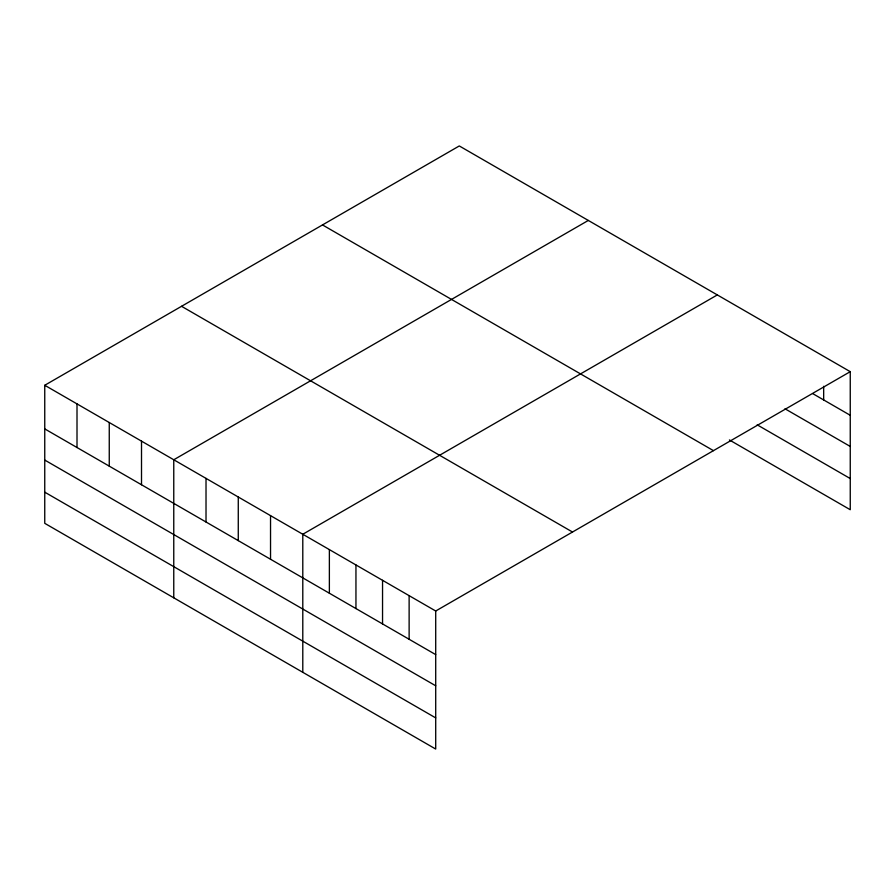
<?xml version="1.0" encoding="UTF-8"?>
<svg xmlns="http://www.w3.org/2000/svg" width="895" height="895" viewBox="0 0 895 895"><rect width="100%" height="100%" fill="white"/><g stroke="black" fill="none" stroke-linecap="round" stroke-linejoin="round"><path stroke-width="1.34" d="M44.75 385.275L435.708 611.005L435.708 749.048L44.75 523.329L44.75 385.275L459.292 145.952L850.25 371.671L850.25 509.725L729.403 439.948M588.306 220.438L173.764 459.773L173.764 597.815M717.32 294.925L302.79 534.259L302.79 672.302M435.708 611.005L850.25 371.671M812.794 393.655L850.25 415.291M784.993 408.78L850.25 446.448M757.204 424.834L850.25 478.556M322.491 224.925L713.449 450.644M181.551 306.303L572.509 532.022M44.75 428.895L435.708 654.614M44.75 460.064L435.708 685.783M44.75 492.172L435.708 717.891M823.668 386.304L823.668 399.942M409.127 595.656L409.127 639.265M382.545 580.307L382.545 623.916M355.953 564.958L355.953 608.566M329.371 549.608L329.371 593.217M270.536 515.632L270.536 559.252M238.271 497.016L238.271 540.625M206.018 478.389L206.018 522.009M141.511 441.145L141.511 484.766M109.257 422.518L109.257 466.138M77.004 403.902L77.004 447.522"/></g></svg>
